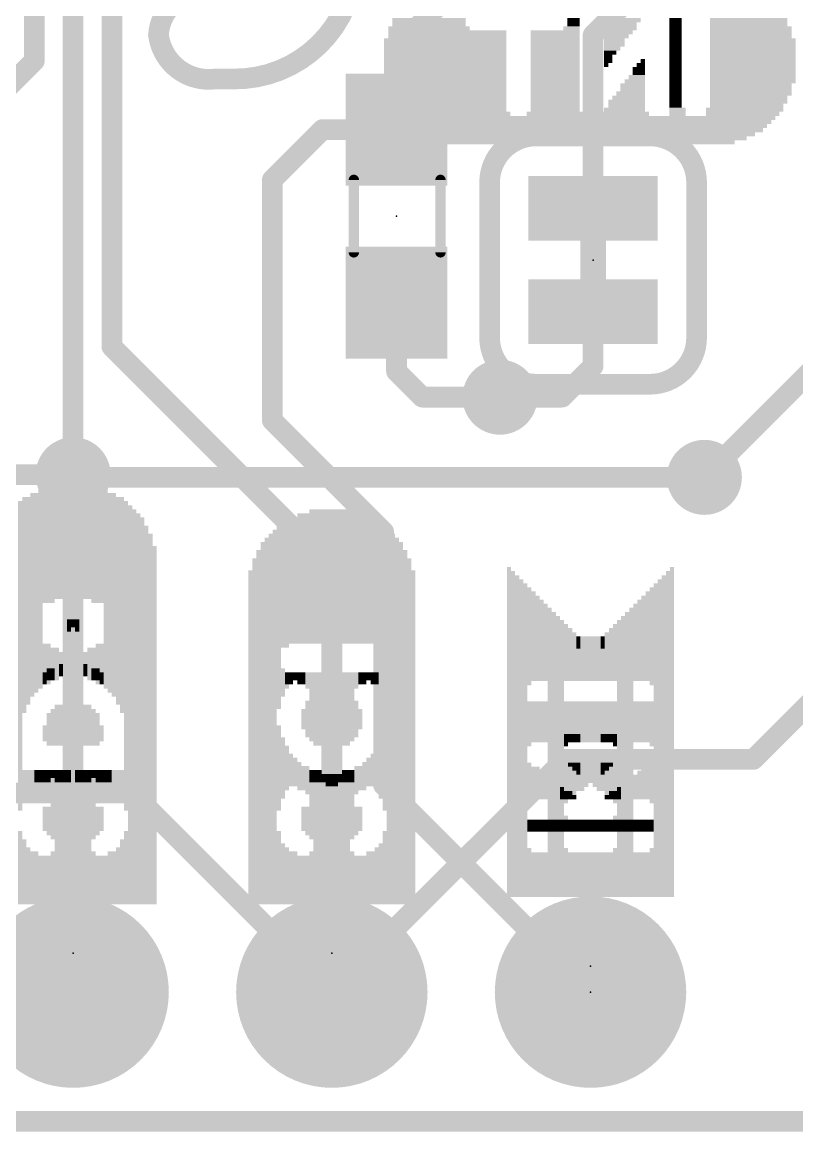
# Model space of a CAD drawing. Extents: x -27.9 to 58.7, y -12 to 40.1.
# Drawn here: x 12.2 to 19.81, y -0.1 to 10.79 of the extents above; entities that cross this region are included whole.
import ezdxf

# ---------------------------------------------------------------- set-up
doc = ezdxf.new("R2010")
doc.units = 0
for name, color, linetype in [('1', 12, 'CONTINUOUS'), ('16', 132, 'CONTINUOUS'), ('17', 110, 'CONTINUOUS'), ('18', 110, 'CONTINUOUS'), ('20', 31, 'CONTINUOUS'), ('21', 41, 'CONTINUOUS'), ('22', 40, 'CONTINUOUS'), ('23', 53, 'CONTINUOUS'), ('24', 53, 'CONTINUOUS'), ('51', 53, 'CONTINUOUS')]:
    doc.layers.add(name, color=color, linetype=linetype)

# ---------------------------------------------------------------- blocks, each defined once
blk = doc.blocks.new('RECT')
blk.add_solid([(-0.5, -0.5), (0.5, -0.5), (-0.5, 0.5), (0.5, 0.5)])
blk = doc.blocks.new('ROUNDP')
at = {"const_width": 0.5}
blk.add_lwpolyline([(0, -0.25, 1), (0, 0.25, 1), (0, -0.25)], format="xyb", dxfattribs=at)
blk = doc.blocks.new('ROUNDV')
at = {"const_width": 0.5}
blk.add_lwpolyline([(0, -0.25, 1), (0, 0.25, 1), (0, -0.25)], format="xyb", dxfattribs=at)

msp = doc.modelspace()

# ---------------------------------------------------------------- linework, layer by layer
at = {"layer": '1', "const_width": 0.2032}
for points in [[(12.7, 11.5878), (12.7, 6.35)], [(15.875, 10.541), (16.803, 11.469)], [(12.319, 10.414), (12.319, 11.176)], [(13.081, 11.049), (13.081, 7.608)], [(15.875, 9.74), (15.875, 10.541)], [(11.645, 9.74), (12.319, 10.414)], [(14.6558, 9.2456), (15.1502, 9.74)], [(15.1502, 9.74), (15.875, 9.74)], [(14.6558, 6.8834), (14.6558, 9.2456)], [(20.662, 8.089), (18.8976, 6.3246)], [(15.875, 8.04), (15.875, 7.366)], [(13.081, 7.608), (15.24, 5.449)], [(15.875, 7.366), (16.129, 7.112)], [(16.129, 7.112), (16.891, 7.112)], [(15.748, 5.7912), (14.6558, 6.8834)], [(8.7539, 6.35), (12.7, 6.35)], [(12.7, 1.27), (12.7, 6.35)], [(15.748, 3.302), (15.748, 5.7912)], [(15.24, 5.449), (15.24, 1.27)], [(17.78, 1.27), (15.748, 3.302)], [(0, 0), (25.4, 0)]]:
    msp.add_lwpolyline(points, dxfattribs=at)
at = {"layer": '1', "const_width": 0.1016}
for points in [[(15.9258, 10.541, 1), (15.8242, 10.541)], [(15.8391, 10.5769, 1), (15.9109, 10.5051)], [(12.2682, 10.414, 1), (12.3698, 10.414)], [(12.3549, 10.3781, 1), (12.2831, 10.4499)], [(15.1502, 9.7908, 1), (15.1502, 9.6892)], [(15.1861, 9.7041, 1), (15.1143, 9.7759)], [(15.875, 9.6892, 1), (15.875, 9.7908)], [(15.8242, 9.74, 1), (15.9258, 9.74)], [(14.7066, 9.2456, 1), (14.605, 9.2456)], [(14.6199, 9.2815, 1), (14.6917, 9.2097)], [(15.9258, 8.04, 1), (15.8242, 8.04)], [(13.1169, 7.6439, 1), (13.0451, 7.5721)], [(13.0302, 7.608, 1), (13.1318, 7.608)], [(15.9109, 7.4019, 1), (15.8391, 7.3301)], [(15.8242, 7.366, 1), (15.9258, 7.366)], [(16.129, 7.1628, 1), (16.129, 7.0612)], [(16.0931, 7.0761, 1), (16.1649, 7.1479)], [(16.891, 7.0612, 1), (16.891, 7.1628)], [(14.6917, 6.9193, 1), (14.6199, 6.8475)], [(14.605, 6.8834, 1), (14.7066, 6.8834)], [(12.7508, 6.35, 1), (12.6492, 6.35)], [(12.7, 6.2992, 1), (12.7, 6.4008)], [(12.6492, 6.35, 1), (12.7508, 6.35)], [(18.8617, 6.3605, 1), (18.9335, 6.2887)], [(15.7988, 5.7912, 1), (15.6972, 5.7912)], [(15.7121, 5.7553, 1), (15.7839, 5.8271)], [(15.2908, 5.449, 1), (15.1892, 5.449)], [(15.2041, 5.4131, 1), (15.2759, 5.4849)], [(15.7839, 3.3379, 1), (15.7121, 3.2661)], [(15.6972, 3.302, 1), (15.7988, 3.302)], [(12.6492, 1.27, 1), (12.7508, 1.27)], [(15.1892, 1.27, 1), (15.2908, 1.27)], [(17.7441, 1.2341, 1), (17.8159, 1.3059)]]:
    msp.add_lwpolyline(points, format="xyb", dxfattribs=at)
at = {"layer": '16'}
for points, const_width in [([(17.8054, 10.668), (19.3294, 12.192)], 0.2032), ([(17.8054, 8.9662), (17.8054, 10.668)], 0.2032), ([(17.8054, 7.9502), (17.8054, 8.9662)], 0.254), ([(17.8054, 7.9502), (17.8054, 8.9662)], 0.254), ([(17.8054, 7.9502), (17.8054, 7.4168)], 0.2032), ([(17.5006, 7.112), (17.8054, 7.4168)], 0.2032), ([(16.891, 7.112), (17.5006, 7.112)], 0.2032), ([(12.7254, 6.3246), (12.7, 6.35)], 0.2032), ([(18.8976, 6.3246), (12.7254, 6.3246)], 0.2032), ([(19.3802, 3.556), (20.1422, 4.318)], 0.2032), ([(15.24, 1.27), (17.526, 3.556)], 0.2032), ([(17.526, 3.556), (19.3802, 3.556)], 0.2032), ([(7.4152, 3.2258), (13.2842, 3.2258)], 0.2032), ([(15.24, 1.27), (13.2842, 3.2258)], 0.2032), ([(0, 0), (25.4, 0)], 0.2032)]:
    msp.add_lwpolyline(points, dxfattribs=dict(at, const_width=const_width))
for points, const_width in [([(17.8562, 10.668, 1), (17.7546, 10.668)], 0.1016), ([(17.7695, 10.7039, 1), (17.8413, 10.6321)], 0.1016), ([(17.8689, 8.9662, 1), (17.7419, 8.9662)], 0.127), ([(17.8689, 8.9662, 1), (17.7419, 8.9662)], 0.127), ([(17.7546, 8.9662, 1), (17.8562, 8.9662)], 0.1016), ([(17.7419, 7.9502, 1), (17.8689, 7.9502)], 0.127), ([(17.7419, 7.9502, 1), (17.8689, 7.9502)], 0.127), ([(17.8562, 7.9502, 1), (17.7546, 7.9502)], 0.1016), ([(17.8413, 7.3809, 1), (17.7695, 7.4527)], 0.1016), ([(17.7546, 7.4168, 1), (17.8562, 7.4168)], 0.1016), ([(16.891, 7.1628, 1), (16.891, 7.0612)], 0.1016), ([(17.4647, 7.1479, 1), (17.5365, 7.0761)], 0.1016), ([(17.5006, 7.0612, 1), (17.5006, 7.1628)], 0.1016), ([(12.7359, 6.3859, 1), (12.6641, 6.3141)], 0.1016), ([(12.7254, 6.3754, 1), (12.7254, 6.2738)], 0.1016), ([(12.6895, 6.2887, 1), (12.7613, 6.3605)], 0.1016), ([(18.8976, 6.2738, 1), (18.8976, 6.3754)], 0.1016), ([(17.526, 3.6068, 1), (17.526, 3.5052)], 0.1016), ([(17.5619, 3.5201, 1), (17.4901, 3.5919)], 0.1016), ([(19.3443, 3.5919, 1), (19.4161, 3.5201)], 0.1016), ([(19.3802, 3.5052, 1), (19.3802, 3.6068)], 0.1016), ([(13.3201, 3.2617, 1), (13.2483, 3.1899)], 0.1016), ([(13.2842, 3.175, 1), (13.2842, 3.2766)], 0.1016), ([(15.2041, 1.3059, 1), (15.2759, 1.2341)], 0.1016), ([(15.2041, 1.2341, 1), (15.2759, 1.3059)], 0.1016)]:
    msp.add_lwpolyline(points, format="xyb", dxfattribs=dict(at, const_width=const_width))
at = {"layer": '20'}
for points, const_width in [([(14.2748, 10.2362, 0.4142), (15.4686, 11.4046)], 0.2032), ([(14.0208, 11.0998, 0.4142), (13.5382, 10.668)], 0.2032), ([(13.5382, 10.668, 0.4142), (14.097, 10.2362)], 0.2032), ([(13.5886, 10.6745, 1), (13.4878, 10.6615)], 0.1016), ([(13.4875, 10.6708, 1), (13.5889, 10.6652)], 0.1016), ([(14.097, 10.287, 1), (14.097, 10.1854)], 0.1016), ([(14.1035, 10.1858, 1), (14.0905, 10.2866)], 0.1016), ([(14.2753, 10.287, 1), (14.2743, 10.1854)], 0.1016), ([(14.2748, 10.1854, 1), (14.2748, 10.287)], 0.1016)]:
    msp.add_lwpolyline(points, format="xyb", dxfattribs=dict(at, const_width=const_width))
at = {"layer": '20', "const_width": 0.2032}
for points in [[(14.2748, 10.2362), (14.097, 10.2362)], [(25.4, 0), (0, 0)]]:
    msp.add_lwpolyline(points, dxfattribs=at)
at = {"layer": '22'}
for points, const_width in [([(17.2466, 9.6774, 0.4142), (16.7894, 9.2202)], 0.2032), ([(17.2466, 9.7282, 1), (17.2466, 9.6266)], 0.1016), ([(17.2466, 9.6266, 1), (17.2466, 9.7282)], 0.1016), ([(18.8214, 9.2202, 0.4142), (18.3642, 9.6774)], 0.2032), ([(18.3642, 9.7282, 1), (18.3642, 9.6266)], 0.1016), ([(18.3642, 9.6266, 1), (18.3642, 9.7282)], 0.1016), ([(16.8402, 9.2202, 1), (16.7386, 9.2202)], 0.1016), ([(16.7386, 9.2202, 1), (16.8402, 9.2202)], 0.1016), ([(18.8722, 9.2202, 1), (18.7706, 9.2202)], 0.1016), ([(18.7706, 9.2202, 1), (18.8722, 9.2202)], 0.1016), ([(16.7894, 7.6962, 0.4142), (17.2466, 7.239)], 0.2032), ([(16.8402, 7.6962, 1), (16.7386, 7.6962)], 0.1016), ([(16.7386, 7.6962, 1), (16.8402, 7.6962)], 0.1016), ([(18.3642, 7.239, 0.4142), (18.8214, 7.6962)], 0.2032), ([(18.8722, 7.6962, 1), (18.7706, 7.6962)], 0.1016), ([(18.7706, 7.6962, 1), (18.8722, 7.6962)], 0.1016), ([(17.2466, 7.2898, 1), (17.2466, 7.1882)], 0.1016), ([(17.2466, 7.1882, 1), (17.2466, 7.2898)], 0.1016), ([(18.3642, 7.2898, 1), (18.3642, 7.1882)], 0.1016), ([(18.3642, 7.1882, 1), (18.3642, 7.2898)], 0.1016)]:
    msp.add_lwpolyline(points, format="xyb", dxfattribs=dict(at, const_width=const_width))
at = {"layer": '22', "const_width": 0.2032}
for points in [[(17.2466, 9.6774), (18.3642, 9.6774)], [(16.7894, 9.2202), (16.7894, 7.6962)], [(18.8214, 7.6962), (18.8214, 9.2202)], [(17.2466, 7.239), (18.3642, 7.239)]]:
    msp.add_lwpolyline(points, dxfattribs=at)
at = {"layer": '23'}
for p in [(15.875, 8.89), (12.7, 1.651), (15.24, 1.651), (17.78, 1.524), (17.78, 1.27)]:
    msp.add_point(p, dxfattribs=at)
at = {"layer": '24'}
for p in [(17.8054, 8.4582), (12.7, 1.651), (15.24, 1.651), (17.78, 1.524)]:
    msp.add_point(p, dxfattribs=at)
at = {"layer": '51', "const_width": 0.1016}
for points in [[(15.456, 9.246), (15.456, 8.534)], [(16.307, 9.246), (16.307, 8.534)]]:
    msp.add_lwpolyline(points, dxfattribs=at)
at = {"layer": '51', "const_width": 0.0508}
for points in [[(15.4814, 9.246, 1), (15.4306, 9.246)], [(16.3324, 9.246, 1), (16.2816, 9.246)], [(15.4306, 8.534, 1), (15.4814, 8.534)], [(16.2816, 8.534, 1), (16.3324, 8.534)]]:
    msp.add_lwpolyline(points, format="xyb", dxfattribs=at)

# ---------------------------------------------------------------- block references
at = {"layer": '1', "xscale": 1.1, "rotation": 270}
for p in [(15.875, 9.74), (15.875, 8.04)]:
    msp.add_blockref('RECT', p, dxfattribs=at)
at = {"layer": '16', "xscale": 0.635, "yscale": 1.27, "rotation": 90}
for p in [(17.8054, 8.9662), (17.8054, 7.9502)]:
    msp.add_blockref('RECT', p, dxfattribs=at)
at = {"layer": '17', "xscale": 1.8796, "yscale": 1.8796, "rotation": 90}
for p in [(12.7, 1.27), (12.7, 1.27), (15.24, 1.27), (15.24, 1.27), (17.78, 1.27), (17.78, 1.27)]:
    msp.add_blockref('ROUNDP', p, dxfattribs=at)
at = {"layer": '18', "xscale": 0.7366, "yscale": 0.7366}
for p in [(16.891, 7.112), (16.891, 7.112), (12.7, 6.35), (12.7, 6.35), (18.8976, 6.3246), (18.8976, 6.3246)]:
    msp.add_blockref('ROUNDV', p, dxfattribs=at)
at = {"layer": '21', "yscale": 0.04, "rotation": 90}
for p, xscale in [((12.38, 5.631), 1.16), ((12.42, 5.651), 1.12), ((12.46, 5.651), 1.12), ((12.5, 5.671), 1.16), ((12.54, 5.691), 1.12), ((12.58, 5.691), 1.12), ((12.62, 5.711), 1.08), ((12.66, 5.711), 1.08), ((12.7, 5.731), 1.04), ((12.74, 5.731), 1.04), ((12.86, 5.771), 0.96), ((12.9, 5.771), 0.96), ((12.94, 5.771), 0.88), ((12.98, 5.771), 0.88), ((13.02, 5.791), 0.84), ((12.22, 5.551), 1.16), ((12.26, 5.571), 1.12), ((12.3, 5.591), 1.16), ((12.34, 5.611), 1.12), ((13.06, 5.771), 0.8), ((13.1, 5.791), 0.76), ((13.14, 5.771), 0.72), ((13.18, 5.771), 0.72), ((12.18, 4.571), 3.04), ((13.22, 5.711), 0.76), ((13.26, 4.091), 3.92), ((13.3, 4.071), 3.88), ((15.04, 5.351), 1.32), ((15.08, 5.351), 1.32), ((15.12, 5.351), 1.32), ((15.16, 5.351), 1.32), ((15.2, 5.351), 1.32), ((15.24, 5.351), 1.32), ((15.28, 5.351), 1.32), ((15.32, 5.351), 1.32), ((15.36, 5.351), 1.32), ((15.4, 5.351), 1.32), ((15.44, 5.351), 1.32), ((13.34, 4.051), 3.84), ((13.38, 4.031), 3.8), ((14.76, 5.271), 1.24), ((14.8, 5.271), 1.24), ((14.84, 5.311), 1.24), ((14.88, 5.311), 1.24), ((14.92, 5.331), 1.28), ((14.96, 5.331), 1.28), ((15, 5.331), 1.28), ((15.48, 5.331), 1.28), ((15.52, 5.331), 1.28), ((15.56, 5.331), 1.28), ((15.6, 5.551), 0.76), ((15.64, 5.551), 0.76), ((15.68, 5.531), 0.72), ((15.72, 5.531), 0.72), ((13.42, 3.991), 3.72), ((14.68, 3.971), 3.68), ((14.72, 4.951), 1.8), ((15.76, 5.491), 0.72), ((15.8, 3.971), 3.68), ((13.46, 3.951), 3.64), ((14.56, 3.911), 3.56), ((14.6, 3.931), 3.6), ((14.64, 3.951), 3.64), ((15.84, 3.951), 3.64), ((15.88, 3.931), 3.6), ((15.92, 3.911), 3.56), ((13.5, 3.891), 3.52), ((14.52, 3.871), 3.48), ((15.96, 3.871), 3.48), ((14.48, 3.831), 3.4), ((16, 3.831), 3.4), ((14.44, 3.771), 3.28), ((16.04, 3.771), 3.28), ((16.98, 3.824), 3.24), ((17.02, 3.804), 3.2), ((17.06, 3.784), 3.16), ((18.5, 3.784), 3.16), ((18.54, 3.804), 3.2), ((18.58, 3.824), 3.24), ((17.1, 3.764), 3.12), ((17.14, 4.924), 0.72), ((17.18, 4.944), 0.6), ((18.38, 4.764), 0.96), ((18.42, 3.744), 3.08), ((18.46, 3.764), 3.12), ((13.1, 4.891), 0.48), ((13.14, 4.871), 0.52), ((13.18, 4.891), 0.56), ((13.22, 4.871), 0.6), ((17.22, 4.924), 0.56), ((17.26, 4.904), 0.52), ((17.3, 4.884), 0.48), ((18.26, 4.724), 0.8), ((18.3, 4.744), 0.84), ((18.34, 4.764), 0.88), ((13.02, 4.891), 0.4), ((13.06, 4.871), 0.44), ((17.34, 4.824), 0.52), ((17.38, 3.624), 2.84), ((18.18, 4.684), 0.72), ((18.22, 4.704), 0.76), ((12.66, 4.891), 0.08), ((12.7, 4.891), 0.08), ((12.74, 4.871), 0.12), ((12.78, 4.891), 0.16), ((17.42, 3.604), 2.8), ((17.46, 3.584), 2.76), ((17.5, 3.564), 2.72), ((18.06, 4.624), 0.6), ((18.1, 4.644), 0.64), ((18.14, 4.664), 0.68), ((12.22, 4.411), 0.8), ((17.54, 4.744), 0.28), ((17.58, 4.744), 0.2), ((17.62, 4.724), 0.16), ((17.94, 4.564), 0.48), ((17.98, 4.584), 0.52), ((18.02, 4.604), 0.56), ((12.26, 4.431), 0.68), ((12.3, 4.451), 0.56), ((12.34, 4.471), 0.52), ((12.38, 4.471), 0.44), ((12.42, 4.491), 0.4), ((12.46, 4.491), 0.4), ((17.66, 4.704), 0.12), ((17.7, 4.544), 0.44), ((17.74, 4.544), 0.44), ((17.78, 4.544), 0.44), ((17.82, 4.544), 0.44), ((17.86, 4.544), 0.44), ((17.9, 4.544), 0.44), ((12.5, 4.491), 0.32), ((12.54, 4.491), 0.32), ((12.58, 4.491), 0.24), ((12.62, 4.491), 0.24), ((12.66, 4.471), 0.2), ((12.7, 4.471), 0.2), ((12.74, 4.451), 0.16), ((12.78, 4.451), 0.16), ((12.82, 4.431), 0.12), ((12.86, 4.411), 0.16), ((12.9, 4.391), 0.12), ((12.94, 4.391), 0.12), ((12.98, 4.351), 0.12), ((13.02, 4.331), 0.16), ((13.06, 4.291), 0.16), ((13.1, 4.291), 0.16), ((13.14, 4.251), 0.24), ((13.18, 4.231), 0.28), ((13.22, 4.191), 0.44), ((14.76, 4.311), 0.28), ((14.8, 4.331), 0.16), ((14.84, 4.351), 0.12), ((14.88, 4.371), 0.08), ((14.92, 4.371), 0.08), ((14.96, 4.351), 0.12), ((15, 4.331), 0.16), ((15.04, 4.311), 0.2), ((15.08, 4.071), 0.68), ((15.12, 4.051), 0.72), ((15.16, 4.051), 0.72), ((15.2, 4.051), 0.72), ((15.24, 4.051), 0.72), ((15.28, 4.051), 0.72), ((15.32, 4.051), 0.72), ((15.36, 4.051), 0.72), ((15.4, 4.051), 0.72), ((15.44, 4.071), 0.68), ((15.48, 4.331), 0.16), ((15.52, 4.351), 0.12), ((15.56, 4.351), 0.12), ((15.6, 4.371), 0.08), ((15.64, 4.371), 0.08), ((15.68, 4.351), 0.12), ((15.72, 4.331), 0.24), ((15.76, 4.291), 0.32), ((15.04, 3.971), 0.4), ((12.54, 3.871), 0.36), ((12.58, 3.891), 0.4), ((12.62, 3.891), 0.4), ((12.66, 3.911), 0.44), ((12.7, 3.911), 0.44), ((12.74, 3.911), 0.44), ((12.78, 3.891), 0.4), ((12.82, 3.891), 0.4), ((12.86, 3.891), 0.4), ((12.9, 3.871), 0.36), ((15, 3.951), 0.28), ((15.48, 3.951), 0.36), ((15.52, 3.951), 0.2), ((17.7, 3.904), 0.36), ((17.74, 3.924), 0.4), ((17.78, 3.924), 0.4), ((17.82, 3.924), 0.4), ((17.86, 3.924), 0.4), ((17.9, 3.924), 0.4), ((17.94, 3.924), 0.4), ((17.98, 3.924), 0.4), ((18.02, 3.924), 0.4), ((18.06, 3.924), 0.4), ((18.1, 3.924), 0.4), ((18.14, 3.924), 0.4), ((18.18, 3.924), 0.4), ((18.22, 3.924), 0.4), ((18.26, 3.924), 0.4), ((18.3, 3.924), 0.4), ((18.34, 3.924), 0.4), ((18.38, 3.904), 0.44), ((12.46, 3.811), 0.24), ((12.5, 3.851), 0.32), ((12.94, 3.851), 0.32), ((12.98, 3.811), 0.16), ((14.72, 3.471), 0.84), ((14.76, 3.471), 0.6), ((15.76, 3.451), 0.64), ((17.54, 3.744), 0.12), ((17.58, 3.764), 0.08), ((17.62, 3.764), 0.08), ((17.66, 3.764), 0.08), ((14.8, 3.471), 0.44), ((14.84, 3.451), 0.32), ((15.68, 3.451), 0.4), ((15.72, 3.451), 0.48), ((13.22, 3.311), 0.36), ((14.88, 3.431), 0.28), ((14.92, 3.391), 0.28), ((14.96, 3.371), 0.24), ((15, 3.351), 0.28), ((15.48, 3.411), 0.16), ((15.52, 3.411), 0.16), ((15.56, 3.431), 0.2), ((15.6, 3.431), 0.2), ((15.64, 3.431), 0.28), ((17.54, 3.324), 0.4), ((17.58, 3.344), 0.36), ((17.62, 3.364), 0.32), ((17.66, 3.384), 0.28), ((17.7, 3.384), 0.28), ((17.74, 3.404), 0.24), ((17.78, 3.424), 0.2), ((17.82, 3.444), 0.16), ((17.86, 3.444), 0.16), ((17.9, 3.464), 0.12), ((17.94, 3.484), 0.08), ((17.98, 3.504), 0.04), ((18.38, 3.324), 0.4), ((12.22, 3.311), 0.28), ((12.26, 3.351), 0.2), ((12.3, 3.371), 0.16), ((12.34, 3.371), 0.16), ((12.38, 3.371), 0.16), ((12.42, 3.351), 0.2), ((12.46, 3.331), 0.24), ((12.5, 3.151), 0.6), ((12.54, 3.171), 0.56), ((12.58, 3.211), 0.48), ((12.62, 3.291), 0.32), ((12.66, 3.351), 0.2), ((12.7, 3.371), 0.16), ((12.74, 3.391), 0.12), ((12.78, 3.391), 0.12), ((12.82, 3.391), 0.12), ((12.86, 3.391), 0.12), ((12.9, 3.411), 0.08), ((12.94, 3.391), 0.12), ((12.98, 3.391), 0.12), ((13.02, 3.391), 0.12), ((13.06, 3.391), 0.12), ((13.1, 3.371), 0.16), ((13.14, 3.351), 0.2), ((13.18, 3.331), 0.24), ((15.04, 3.151), 0.6), ((15.08, 3.171), 0.56), ((15.12, 3.211), 0.48), ((15.16, 3.271), 0.28), ((15.2, 3.311), 0.2), ((15.24, 3.351), 0.12), ((15.28, 3.351), 0.12), ((15.32, 3.371), 0.08), ((15.36, 3.391), 0.12), ((15.4, 3.391), 0.12), ((15.44, 3.391), 0.12), ((18.22, 3.284), 0.24), ((18.26, 3.304), 0.28), ((18.3, 3.324), 0.32), ((18.34, 3.324), 0.32), ((18.06, 3.224), 0.12), ((18.1, 3.244), 0.16), ((18.14, 3.264), 0.2), ((18.18, 3.264), 0.2), ((17.94, 3.184), 0.04), ((17.98, 3.204), 0.08), ((18.02, 3.204), 0.08), ((12.42, 2.971), 0.16), ((12.46, 2.971), 0.24), ((12.86, 2.611), 0.96), ((12.9, 2.931), 0.32), ((12.94, 2.951), 0.28), ((12.98, 2.971), 0.24), ((14.96, 2.971), 0.16), ((15, 2.971), 0.24), ((15.4, 2.591), 0.92), ((15.44, 2.931), 0.32), ((15.48, 2.951), 0.28), ((15.52, 2.971), 0.24), ((12.82, 2.551), 0.84), ((15.36, 2.551), 0.84), ((17.54, 2.924), 0.16), ((17.58, 2.904), 0.12), ((17.62, 2.904), 0.12), ((17.66, 2.904), 0.12), ((17.7, 2.904), 0.12), ((17.74, 2.904), 0.12), ((17.78, 2.904), 0.12), ((17.82, 2.904), 0.12), ((17.86, 2.904), 0.12), ((17.9, 2.904), 0.12), ((17.94, 2.904), 0.12), ((17.98, 2.904), 0.12), ((18.02, 2.904), 0.12), ((18.06, 2.904), 0.12), ((18.1, 2.904), 0.12), ((18.14, 2.904), 0.12), ((18.18, 2.904), 0.12), ((18.22, 2.904), 0.12), ((18.26, 2.904), 0.12), ((18.3, 2.904), 0.12), ((18.34, 2.904), 0.12), ((18.38, 2.904), 0.12), ((12.18, 2.491), 0.72), ((12.78, 2.491), 0.72), ((14.72, 2.491), 0.72), ((12.22, 2.451), 0.64), ((12.74, 2.431), 0.6), ((13.18, 2.431), 0.6), ((13.22, 2.471), 0.68), ((14.76, 2.431), 0.6), ((15.28, 2.431), 0.6), ((15.32, 2.471), 0.68), ((15.72, 2.431), 0.6), ((15.76, 2.451), 0.64), ((12.26, 2.411), 0.56), ((12.3, 2.391), 0.52), ((12.34, 2.391), 0.52), ((12.62, 2.391), 0.52), ((12.66, 2.391), 0.52), ((12.7, 2.411), 0.56), ((12.9, 2.391), 0.52), ((13.1, 2.391), 0.52), ((13.14, 2.391), 0.52), ((14.8, 2.411), 0.56), ((14.84, 2.391), 0.52), ((14.88, 2.391), 0.52), ((15.2, 2.391), 0.52), ((15.24, 2.411), 0.56), ((15.44, 2.391), 0.52), ((15.68, 2.391), 0.52), ((17.14, 2.424), 0.44), ((17.34, 2.424), 0.44), ((17.54, 2.444), 0.48), ((17.58, 2.424), 0.44), ((17.62, 2.424), 0.44), ((17.66, 2.424), 0.44), ((17.7, 2.424), 0.44), ((17.74, 2.424), 0.44), ((17.78, 2.424), 0.44), ((17.82, 2.424), 0.44), ((17.86, 2.424), 0.44), ((17.9, 2.424), 0.44), ((17.94, 2.424), 0.44), ((17.98, 2.424), 0.44), ((18.02, 2.424), 0.44), ((18.06, 2.424), 0.44), ((18.1, 2.424), 0.44), ((18.14, 2.424), 0.44), ((18.18, 2.424), 0.44), ((18.22, 2.424), 0.44), ((18.26, 2.424), 0.44), ((18.3, 2.424), 0.44), ((18.34, 2.424), 0.44), ((18.38, 2.444), 0.48), ((12.38, 2.371), 0.48), ((12.42, 2.371), 0.48), ((12.46, 2.371), 0.48), ((12.5, 2.371), 0.48), ((12.54, 2.371), 0.48), ((12.58, 2.371), 0.48), ((12.94, 2.371), 0.48), ((12.98, 2.371), 0.48), ((13.02, 2.371), 0.48), ((13.06, 2.371), 0.48), ((14.92, 2.371), 0.48), ((14.96, 2.371), 0.48), ((15, 2.371), 0.48), ((15.04, 2.371), 0.48), ((15.08, 2.371), 0.48), ((15.12, 2.371), 0.48), ((15.16, 2.371), 0.48), ((15.48, 2.371), 0.48), ((15.52, 2.371), 0.48), ((15.56, 2.351), 0.44), ((15.6, 2.371), 0.48), ((15.64, 2.371), 0.48), ((17.18, 2.404), 0.4), ((17.22, 2.404), 0.4), ((17.26, 2.404), 0.4), ((17.3, 2.404), 0.4)]:
    msp.add_blockref('RECT', p, dxfattribs=dict(at, xscale=xscale))
for p in [(12.78, 5.751), (12.82, 5.751)]:
    msp.add_blockref('RECT', p, dxfattribs=at)
at = {"layer": '22', "yscale": 0.04}
for p, xscale, rotation in [((16.1936, 10.814), 0.72, 180), ((16.1936, 10.774), 0.72, 180), ((17.6136, 10.814), 0.12, 180), ((17.6136, 10.774), 0.12, 180), ((18.0936, 10.814), 0.36, 180), ((18.0736, 10.774), 0.32, 180), ((18.6136, 10.814), 0.12, 180), ((18.6136, 10.774), 0.12, 180), ((19.3336, 10.814), 0.76, 180), ((19.3336, 10.774), 0.76, 180), ((16.1936, 10.734), 0.8, 180), ((16.3736, 10.694), 1.16, 180), ((17.4336, 10.694), 0.48, 180), ((17.5936, 10.734), 0.16, 180), ((18.0736, 10.734), 0.32, 180), ((18.0536, 10.694), 0.28, 180), ((18.6136, 10.734), 0.12, 180), ((18.6136, 10.694), 0.12, 180), ((19.3536, 10.734), 0.8, 180), ((19.3536, 10.694), 0.8, 180), ((16.3536, 10.614), 1.2, 180), ((16.3536, 10.574), 1.2, 180), ((16.3736, 10.654), 1.16, 180), ((17.4336, 10.654), 0.48, 180), ((17.4336, 10.614), 0.48, 180), ((17.4336, 10.574), 0.48, 180), ((18.0336, 10.654), 0.24, 180), ((18.0136, 10.614), 0.2, 180), ((18.0136, 10.574), 0.2, 180), ((18.6136, 10.654), 0.12, 180), ((18.6136, 10.614), 0.12, 180), ((18.6136, 10.574), 0.12, 180), ((19.3536, 10.654), 0.8, 180), ((19.3736, 10.614), 0.84, 180), ((19.3736, 10.574), 0.84, 180), ((16.3536, 10.534), 1.2, 180), ((16.3536, 10.494), 1.2, 180), ((16.3536, 10.454), 1.2, 180), ((17.4336, 10.534), 0.48, 180), ((17.4336, 10.494), 0.48, 180), ((17.4336, 10.454), 0.48, 180), ((17.9936, 10.534), 0.16, 180), ((17.9736, 10.494), 0.12, 180), ((17.9536, 10.454), 0.08, 180), ((18.6136, 10.534), 0.12, 180), ((18.6136, 10.494), 0.12, 180), ((18.6136, 10.454), 0.12, 180), ((19.3736, 10.534), 0.84, 180), ((19.3736, 10.494), 0.84, 180), ((19.3736, 10.454), 0.84, 180), ((16.3536, 10.414), 1.2, 180), ((16.3536, 10.374), 1.2, 180), ((16.3536, 10.334), 1.2, 180), ((17.4336, 10.414), 0.48, 180), ((17.4336, 10.374), 0.48, 180), ((17.4336, 10.334), 0.48, 180), ((17.9536, 10.414), 0.08, 180), ((17.9336, 10.374), 0.04, 180), ((18.2536, 10.334), 0.12, 180), ((18.2736, 10.374), 0.08, 180), ((18.2936, 10.414), 0.04, 180), ((18.6136, 10.414), 0.12, 180), ((18.6136, 10.374), 0.12, 180), ((18.6136, 10.334), 0.12, 180), ((19.3736, 10.414), 0.84, 180), ((19.3736, 10.374), 0.84, 180), ((19.3736, 10.334), 0.84, 180), ((16.3536, 10.294), 1.2, 180), ((16.3536, 10.254), 1.2, 180), ((17.4336, 10.294), 0.48, 180), ((17.4336, 10.254), 0.48, 180), ((18.2336, 10.254), 0.16, 180), ((18.2536, 10.294), 0.12, 180), ((18.6136, 10.294), 0.12, 180), ((18.6136, 10.254), 0.12, 180), ((19.3736, 10.294), 0.84, 180), ((19.3736, 10.254), 0.84, 180), ((16.3536, 10.214), 1.2, 180), ((16.3736, 10.174), 1.16, 180), ((16.3736, 10.134), 1.16, 180), ((17.4336, 10.214), 0.48, 180), ((17.4336, 10.174), 0.48, 180), ((17.4336, 10.134), 0.48, 180), ((18.1936, 10.174), 0.24, 180), ((18.1936, 10.134), 0.24, 180), ((18.2136, 10.214), 0.2, 180), ((18.6136, 10.214), 0.12, 180), ((18.6136, 10.174), 0.12, 180), ((18.6136, 10.134), 0.12, 180), ((19.3736, 10.214), 0.84, 180), ((19.3536, 10.174), 0.8, 180), ((19.3536, 10.134), 0.8, 180), ((16.3736, 10.094), 1.16, 180), ((16.3936, 10.054), 1.12, 180), ((16.3936, 10.014), 1.12, 180), ((17.4336, 10.094), 0.48, 180), ((17.4336, 10.054), 0.48, 180), ((17.4336, 10.014), 0.48, 180), ((18.1336, 10.014), 0.36, 180), ((18.1536, 10.054), 0.32, 180), ((18.1736, 10.094), 0.28, 180), ((18.6136, 10.094), 0.12, 180), ((18.6136, 10.054), 0.12, 180), ((18.6136, 10.014), 0.12, 180), ((19.3536, 10.094), 0.8, 180), ((19.3336, 10.054), 0.76, 180), ((19.3336, 10.014), 0.76, 180), ((16.4136, 9.974), 1.08, 180), ((16.4136, 9.934), 1.08, 180), ((17.4336, 9.974), 0.48, 180), ((17.4336, 9.934), 0.48, 180), ((18.1136, 9.934), 0.4, 180), ((18.1336, 9.974), 0.36, 180), ((18.6136, 9.974), 0.12, 180), ((18.6336, 9.934), 0.16, 180), ((19.2936, 9.934), 0.76, 180), ((19.3136, 9.974), 0.72, 180), ((16.4536, 9.894), 1.08, 180), ((17.7736, 9.854), 3.64, 180), ((17.7736, 9.814), 3.56, 180), ((17.4336, 9.894), 0.56, 180), ((18.1136, 9.894), 0.48, 180), ((18.6336, 9.894), 0.16, 180), ((19.2736, 9.894), 0.72, 180), ((17.7736, 9.774), 3.48, 180), ((17.7736, 9.734), 3.4, 180), ((17.7736, 9.694), 3.24, 180), ((17.7736, 9.654), 3.08, 180), ((17.7736, 9.614), 2.84, 180), ((12.38, 5.791), 0.84, 90), ((12.42, 5.771), 0.88, 90), ((12.46, 5.771), 0.88, 90), ((12.5, 5.771), 0.96, 90), ((12.54, 5.771), 0.96, 90), ((12.66, 5.731), 1.04, 90), ((12.7, 5.731), 1.04, 90), ((12.74, 5.711), 1.08, 90), ((12.78, 5.711), 1.08, 90), ((12.82, 5.691), 1.12, 90), ((12.86, 5.691), 1.12, 90), ((12.9, 5.671), 1.16, 90), ((12.94, 5.651), 1.12, 90), ((12.98, 5.651), 1.12, 90), ((13.02, 5.631), 1.16, 90), ((12.22, 5.771), 0.72, 90), ((12.26, 5.771), 0.72, 90), ((12.3, 5.791), 0.76, 90), ((12.34, 5.771), 0.8, 90), ((13.06, 5.611), 1.12, 90), ((13.1, 5.591), 1.16, 90), ((13.14, 5.571), 1.12, 90), ((13.18, 5.551), 1.16, 90), ((12.18, 5.711), 0.76, 90), ((13.22, 4.571), 3.04, 90), ((13.26, 4.091), 3.92, 90), ((13.3, 4.071), 3.88, 90), ((15.04, 5.351), 1.32, 90), ((15.08, 5.351), 1.32, 90), ((15.12, 5.351), 1.32, 90), ((15.16, 5.351), 1.32, 90), ((15.2, 5.351), 1.32, 90), ((15.24, 5.351), 1.32, 90), ((15.28, 5.351), 1.32, 90), ((15.32, 5.351), 1.32, 90), ((15.36, 5.351), 1.32, 90), ((15.4, 5.351), 1.32, 90), ((15.44, 5.351), 1.32, 90), ((13.34, 4.051), 3.84, 90), ((13.38, 4.031), 3.8, 90), ((14.76, 5.531), 0.72, 90), ((14.8, 5.531), 0.72, 90), ((14.84, 5.551), 0.76, 90), ((14.88, 5.551), 0.76, 90), ((14.92, 5.331), 1.28, 90), ((14.96, 5.331), 1.28, 90), ((15, 5.331), 1.28, 90), ((15.48, 5.331), 1.28, 90), ((15.52, 5.331), 1.28, 90), ((15.56, 5.331), 1.28, 90), ((15.6, 5.311), 1.24, 90), ((15.64, 5.311), 1.24, 90), ((15.68, 5.271), 1.24, 90), ((15.72, 5.271), 1.24, 90), ((13.42, 3.991), 3.72, 90), ((14.68, 3.971), 3.68, 90), ((14.72, 5.491), 0.72, 90), ((15.76, 4.951), 1.8, 90), ((15.8, 3.971), 3.68, 90), ((13.46, 3.951), 3.64, 90), ((14.56, 3.911), 3.56, 90), ((14.6, 3.931), 3.6, 90), ((14.64, 3.951), 3.64, 90), ((15.84, 3.951), 3.64, 90), ((15.88, 3.931), 3.6, 90), ((15.92, 3.911), 3.56, 90), ((13.5, 3.891), 3.52, 90), ((14.52, 3.871), 3.48, 90), ((15.96, 3.871), 3.48, 90), ((14.48, 3.831), 3.4, 90), ((16, 3.831), 3.4, 90), ((14.44, 3.771), 3.28, 90), ((16.04, 3.771), 3.28, 90), ((16.98, 3.824), 3.24, 90), ((17.02, 3.804), 3.2, 90), ((17.06, 3.784), 3.16, 90), ((18.5, 3.784), 3.16, 90), ((18.54, 3.804), 3.2, 90), ((18.58, 3.824), 3.24, 90), ((17.1, 3.764), 3.12, 90), ((17.14, 3.744), 3.08, 90), ((17.18, 4.764), 0.96, 90), ((18.38, 4.944), 0.6, 90), ((18.42, 4.924), 0.72, 90), ((18.46, 3.764), 3.12, 90), ((12.18, 4.871), 0.6, 90), ((12.22, 4.891), 0.56, 90), ((12.26, 4.871), 0.52, 90), ((12.3, 4.891), 0.48, 90), ((17.22, 4.764), 0.88, 90), ((17.26, 4.744), 0.84, 90), ((17.3, 4.724), 0.8, 90), ((18.26, 4.884), 0.48, 90), ((18.3, 4.904), 0.52, 90), ((18.34, 4.924), 0.56, 90), ((12.34, 4.871), 0.44, 90), ((12.38, 4.891), 0.4, 90), ((17.34, 4.704), 0.76, 90), ((17.38, 4.684), 0.72, 90), ((18.18, 3.624), 2.84, 90), ((18.22, 4.824), 0.52, 90), ((12.62, 4.891), 0.16, 90), ((12.66, 4.871), 0.12, 90), ((12.7, 4.891), 0.08, 90), ((12.74, 4.891), 0.08, 90), ((17.42, 4.664), 0.68, 90), ((17.46, 4.644), 0.64, 90), ((17.5, 4.624), 0.6, 90), ((18.06, 3.564), 2.72, 90), ((18.1, 3.584), 2.76, 90), ((18.14, 3.604), 2.8, 90), ((13.18, 4.411), 0.8, 90), ((17.54, 4.604), 0.56, 90), ((17.58, 4.584), 0.52, 90), ((17.62, 4.564), 0.48, 90), ((17.94, 4.724), 0.16, 90), ((17.98, 4.744), 0.2, 90), ((18.02, 4.744), 0.28, 90), ((12.94, 4.491), 0.4, 90), ((12.98, 4.491), 0.4, 90), ((13.02, 4.471), 0.44, 90), ((13.06, 4.471), 0.52, 90), ((13.1, 4.451), 0.56, 90), ((13.14, 4.431), 0.68, 90), ((17.66, 4.544), 0.44, 90), ((17.7, 4.544), 0.44, 90), ((17.74, 4.544), 0.44, 90), ((17.78, 4.544), 0.44, 90), ((17.82, 4.544), 0.44, 90), ((17.86, 4.544), 0.44, 90), ((17.9, 4.704), 0.12, 90), ((12.78, 4.491), 0.24, 90), ((12.82, 4.491), 0.24, 90), ((12.86, 4.491), 0.32, 90), ((12.9, 4.491), 0.32, 90), ((12.54, 4.411), 0.16, 90), ((12.58, 4.431), 0.12, 90), ((12.62, 4.451), 0.16, 90), ((12.66, 4.451), 0.16, 90), ((12.7, 4.471), 0.2, 90), ((12.74, 4.471), 0.2, 90), ((12.18, 4.191), 0.44, 90), ((12.22, 4.231), 0.28, 90), ((12.26, 4.251), 0.24, 90), ((12.3, 4.291), 0.16, 90), ((12.34, 4.291), 0.16, 90), ((12.38, 4.331), 0.16, 90), ((12.42, 4.351), 0.12, 90), ((12.46, 4.391), 0.12, 90), ((12.5, 4.391), 0.12, 90), ((14.72, 4.291), 0.32, 90), ((14.76, 4.331), 0.24, 90), ((14.8, 4.351), 0.12, 90), ((14.84, 4.371), 0.08, 90), ((14.88, 4.371), 0.08, 90), ((14.92, 4.351), 0.12, 90), ((14.96, 4.351), 0.12, 90), ((15, 4.331), 0.16, 90), ((15.04, 4.071), 0.68, 90), ((15.08, 4.051), 0.72, 90), ((15.12, 4.051), 0.72, 90), ((15.16, 4.051), 0.72, 90), ((15.2, 4.051), 0.72, 90), ((15.24, 4.051), 0.72, 90), ((15.28, 4.051), 0.72, 90), ((15.32, 4.051), 0.72, 90), ((15.36, 4.051), 0.72, 90), ((15.4, 4.071), 0.68, 90), ((15.44, 4.311), 0.2, 90), ((15.48, 4.331), 0.16, 90), ((15.52, 4.351), 0.12, 90), ((15.56, 4.371), 0.08, 90), ((15.6, 4.371), 0.08, 90), ((15.64, 4.351), 0.12, 90), ((15.68, 4.331), 0.16, 90), ((15.72, 4.311), 0.28, 90), ((15.44, 3.971), 0.4, 90), ((12.5, 3.871), 0.36, 90), ((12.54, 3.891), 0.4, 90), ((12.58, 3.891), 0.4, 90), ((12.62, 3.891), 0.4, 90), ((12.66, 3.911), 0.44, 90), ((12.7, 3.911), 0.44, 90), ((12.74, 3.911), 0.44, 90), ((12.78, 3.891), 0.4, 90), ((12.82, 3.891), 0.4, 90), ((12.86, 3.871), 0.36, 90), ((14.96, 3.951), 0.2, 90), ((15, 3.951), 0.36, 90), ((15.48, 3.951), 0.28, 90), ((17.18, 3.904), 0.44, 90), ((17.22, 3.924), 0.4, 90), ((17.26, 3.924), 0.4, 90), ((17.3, 3.924), 0.4, 90), ((17.34, 3.924), 0.4, 90), ((17.38, 3.924), 0.4, 90), ((17.42, 3.924), 0.4, 90), ((17.46, 3.924), 0.4, 90), ((17.5, 3.924), 0.4, 90), ((17.54, 3.924), 0.4, 90), ((17.58, 3.924), 0.4, 90), ((17.62, 3.924), 0.4, 90), ((17.66, 3.924), 0.4, 90), ((17.7, 3.924), 0.4, 90), ((17.74, 3.924), 0.4, 90), ((17.78, 3.924), 0.4, 90), ((17.82, 3.924), 0.4, 90), ((17.86, 3.904), 0.36, 90), ((12.46, 3.851), 0.32, 90), ((12.9, 3.851), 0.32, 90), ((12.94, 3.811), 0.24, 90), ((12.42, 3.811), 0.16, 90), ((15.76, 3.471), 0.84, 90), ((14.72, 3.451), 0.64, 90), ((15.72, 3.471), 0.6, 90), ((17.9, 3.764), 0.08, 90), ((17.94, 3.764), 0.08, 90), ((17.98, 3.764), 0.08, 90), ((18.02, 3.744), 0.12, 90), ((14.76, 3.451), 0.48, 90), ((14.8, 3.451), 0.4, 90), ((15.64, 3.451), 0.32, 90), ((15.68, 3.471), 0.44, 90), ((12.18, 3.311), 0.36, 90), ((14.84, 3.431), 0.28, 90), ((14.88, 3.431), 0.2, 90), ((14.92, 3.431), 0.2, 90), ((14.96, 3.411), 0.16, 90), ((15, 3.411), 0.16, 90), ((15.48, 3.351), 0.28, 90), ((15.52, 3.371), 0.24, 90), ((15.56, 3.391), 0.28, 90), ((15.6, 3.431), 0.28, 90), ((17.18, 3.324), 0.4, 90), ((17.58, 3.504), 0.04, 90), ((17.62, 3.484), 0.08, 90), ((17.66, 3.464), 0.12, 90), ((17.7, 3.444), 0.16, 90), ((17.74, 3.444), 0.16, 90), ((17.78, 3.424), 0.2, 90), ((17.82, 3.404), 0.24, 90), ((17.86, 3.384), 0.28, 90), ((17.9, 3.384), 0.28, 90), ((17.94, 3.364), 0.32, 90), ((17.98, 3.344), 0.36, 90), ((18.02, 3.324), 0.4, 90), ((12.22, 3.331), 0.24, 90), ((12.26, 3.351), 0.2, 90), ((12.3, 3.371), 0.16, 90), ((12.34, 3.391), 0.12, 90), ((12.38, 3.391), 0.12, 90), ((12.42, 3.391), 0.12, 90), ((12.46, 3.391), 0.12, 90), ((12.5, 3.411), 0.08, 90), ((12.54, 3.391), 0.12, 90), ((12.58, 3.391), 0.12, 90), ((12.62, 3.391), 0.12, 90), ((12.66, 3.391), 0.12, 90), ((12.7, 3.371), 0.16, 90), ((12.74, 3.351), 0.2, 90), ((12.78, 3.291), 0.32, 90), ((12.82, 3.211), 0.48, 90), ((12.86, 3.171), 0.56, 90), ((12.9, 3.151), 0.6, 90), ((12.94, 3.331), 0.24, 90), ((12.98, 3.351), 0.2, 90), ((13.02, 3.371), 0.16, 90), ((13.06, 3.371), 0.16, 90), ((13.1, 3.371), 0.16, 90), ((13.14, 3.351), 0.2, 90), ((13.18, 3.311), 0.28, 90), ((15.04, 3.391), 0.12, 90), ((15.08, 3.391), 0.12, 90), ((15.12, 3.391), 0.12, 90), ((15.16, 3.371), 0.08, 90), ((15.2, 3.351), 0.12, 90), ((15.24, 3.351), 0.12, 90), ((15.28, 3.311), 0.2, 90), ((15.32, 3.271), 0.28, 90), ((15.36, 3.211), 0.48, 90), ((15.4, 3.171), 0.56, 90), ((15.44, 3.151), 0.6, 90), ((17.22, 3.324), 0.32, 90), ((17.26, 3.324), 0.32, 90), ((17.3, 3.304), 0.28, 90), ((17.34, 3.284), 0.24, 90), ((17.38, 3.264), 0.2, 90), ((17.42, 3.264), 0.2, 90), ((17.46, 3.244), 0.16, 90), ((17.5, 3.224), 0.12, 90), ((17.54, 3.204), 0.08, 90), ((17.58, 3.204), 0.08, 90), ((17.62, 3.184), 0.04, 90), ((12.42, 2.971), 0.24, 90), ((12.46, 2.951), 0.28, 90), ((12.5, 2.931), 0.32, 90), ((12.54, 2.611), 0.96, 90), ((12.94, 2.971), 0.24, 90), ((12.98, 2.971), 0.16, 90), ((14.96, 2.971), 0.24, 90), ((15, 2.951), 0.28, 90), ((15.04, 2.931), 0.32, 90), ((15.08, 2.591), 0.92, 90), ((15.48, 2.971), 0.24, 90), ((15.52, 2.971), 0.16, 90), ((12.58, 2.551), 0.84, 90), ((15.12, 2.551), 0.84, 90), ((17.18, 2.904), 0.12, 90), ((17.22, 2.904), 0.12, 90), ((17.26, 2.904), 0.12, 90), ((17.3, 2.904), 0.12, 90), ((17.34, 2.904), 0.12, 90), ((17.38, 2.904), 0.12, 90), ((17.42, 2.904), 0.12, 90), ((17.46, 2.904), 0.12, 90), ((17.5, 2.904), 0.12, 90), ((17.54, 2.904), 0.12, 90), ((17.58, 2.904), 0.12, 90), ((17.62, 2.904), 0.12, 90), ((17.66, 2.904), 0.12, 90), ((17.7, 2.904), 0.12, 90), ((17.74, 2.904), 0.12, 90), ((17.78, 2.904), 0.12, 90), ((17.82, 2.904), 0.12, 90), ((17.86, 2.904), 0.12, 90), ((17.9, 2.904), 0.12, 90), ((17.94, 2.904), 0.12, 90), ((17.98, 2.904), 0.12, 90), ((18.02, 2.924), 0.16, 90), ((12.62, 2.491), 0.72, 90), ((13.22, 2.491), 0.72, 90), ((15.76, 2.491), 0.72, 90), ((12.18, 2.471), 0.68, 90), ((12.22, 2.431), 0.6, 90), ((12.66, 2.431), 0.6, 90), ((13.18, 2.451), 0.64, 90), ((14.72, 2.451), 0.64, 90), ((14.76, 2.431), 0.6, 90), ((15.16, 2.471), 0.68, 90), ((15.2, 2.431), 0.6, 90), ((15.72, 2.431), 0.6, 90), ((12.26, 2.391), 0.52, 90), ((12.3, 2.391), 0.52, 90), ((12.5, 2.391), 0.52, 90), ((12.7, 2.411), 0.56, 90), ((12.74, 2.391), 0.52, 90), ((12.78, 2.391), 0.52, 90), ((13.06, 2.391), 0.52, 90), ((13.1, 2.391), 0.52, 90), ((13.14, 2.411), 0.56, 90), ((14.8, 2.391), 0.52, 90), ((15.04, 2.391), 0.52, 90), ((15.24, 2.411), 0.56, 90), ((15.28, 2.391), 0.52, 90), ((15.6, 2.391), 0.52, 90), ((15.64, 2.391), 0.52, 90), ((15.68, 2.411), 0.56, 90), ((17.18, 2.444), 0.48, 90), ((17.22, 2.424), 0.44, 90), ((17.26, 2.424), 0.44, 90), ((17.3, 2.424), 0.44, 90), ((17.34, 2.424), 0.44, 90), ((17.38, 2.424), 0.44, 90), ((17.42, 2.424), 0.44, 90), ((17.46, 2.424), 0.44, 90), ((17.5, 2.424), 0.44, 90), ((17.54, 2.424), 0.44, 90), ((17.58, 2.424), 0.44, 90), ((17.62, 2.424), 0.44, 90), ((17.66, 2.424), 0.44, 90), ((17.7, 2.424), 0.44, 90), ((17.74, 2.424), 0.44, 90), ((17.78, 2.424), 0.44, 90), ((17.82, 2.424), 0.44, 90), ((17.86, 2.424), 0.44, 90), ((17.9, 2.424), 0.44, 90), ((17.94, 2.424), 0.44, 90), ((17.98, 2.424), 0.44, 90), ((18.02, 2.444), 0.48, 90), ((18.22, 2.424), 0.44, 90), ((18.42, 2.424), 0.44, 90), ((12.34, 2.371), 0.48, 90), ((12.38, 2.371), 0.48, 90), ((12.42, 2.371), 0.48, 90), ((12.46, 2.371), 0.48, 90), ((12.82, 2.371), 0.48, 90), ((12.86, 2.371), 0.48, 90), ((12.9, 2.371), 0.48, 90), ((12.94, 2.371), 0.48, 90), ((12.98, 2.371), 0.48, 90), ((13.02, 2.371), 0.48, 90), ((14.84, 2.371), 0.48, 90), ((14.88, 2.371), 0.48, 90), ((14.92, 2.351), 0.44, 90), ((14.96, 2.371), 0.48, 90), ((15, 2.371), 0.48, 90), ((15.32, 2.371), 0.48, 90), ((15.36, 2.371), 0.48, 90), ((15.4, 2.371), 0.48, 90), ((15.44, 2.371), 0.48, 90), ((15.48, 2.371), 0.48, 90), ((15.52, 2.371), 0.48, 90), ((15.56, 2.371), 0.48, 90), ((18.26, 2.404), 0.4, 90), ((18.3, 2.404), 0.4, 90), ((18.34, 2.404), 0.4, 90), ((18.38, 2.404), 0.4, 90)]:
    msp.add_blockref('RECT', p, dxfattribs=dict(at, xscale=xscale, rotation=rotation))
at = {"layer": '22', "yscale": 0.04, "rotation": 90}
for p in [(12.58, 5.751), (12.62, 5.751)]:
    msp.add_blockref('RECT', p, dxfattribs=at)
at = {"layer": '51', "xscale": 0.5001, "yscale": 0.95, "rotation": 270}
for p in [(15.8801, 9.4782), (15.8801, 8.3098)]:
    msp.add_blockref('RECT', p, dxfattribs=at)
at = {"layer": '51', "xscale": 0.508, "yscale": 0.508}
for p in [(12.7, 1.27), (15.24, 1.27), (17.78, 1.27)]:
    msp.add_blockref('RECT', p, dxfattribs=at)

doc.saveas('drawing.dxf')
